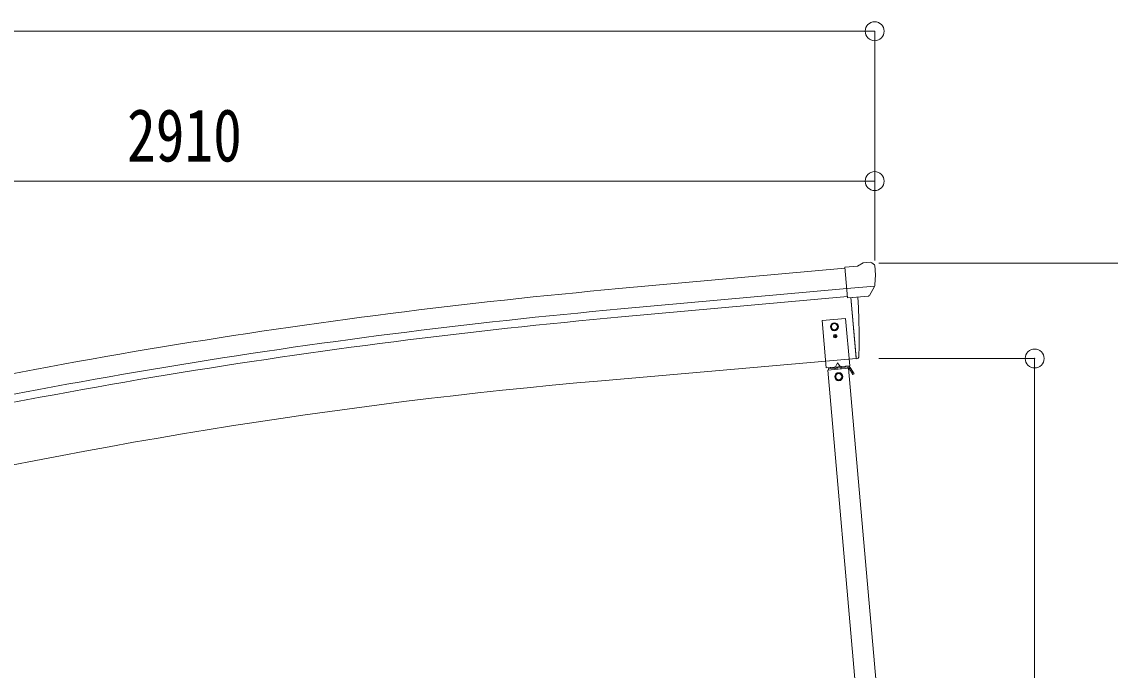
# Model space of a CAD drawing. Units: millimetres at full size, sheet at 1:40. Extents: x -11181 to 11305, y -7804 to 7716.
# Drawn here: x 6443 to 8742, y 1735 to 3105 of the extents above; entities that cross this region are included whole.
import ezdxf
from ezdxf.enums import TextEntityAlignment as Align

# ---------------------------------------------------------------- set-up
doc = ezdxf.new("R2010")
doc.units = ezdxf.units.MM
doc.header["$LTSCALE"] = 40
doc.header["$PDMODE"] = 32
doc.header["$PDSIZE"] = 40
for name, color, linetype, lineweight in [('0-0_0', 7, 'Continuous', 9), ('0-1_本体', 4, 'Continuous', 9), ('0-2_部品', 7, 'Continuous', 9), ('0-A_寸法', 6, 'Continuous', 9), ('1-1_GLASS', 4, 'Continuous', 9), ('1-2_GLASS_SEAL', 4, 'Continuous', 9)]:
    doc.layers.add(name, color=color, linetype=linetype, lineweight=lineweight)
doc.styles.add('ＭＳ ゴシック', font='')
doc.styles.get('ＭＳ ゴシック').set_extended_font_data('MS Gothic')

msp = doc.modelspace()

# ---------------------------------------------------------------- linework, layer by layer
at = {"layer": '0-0_0', "color": 6}
msp.add_line((8581.98, 2393.35), (8581.98, -863.75), dxfattribs=at)
at = {"layer": '0-1_本体'}
for p, q in [((7704.08, 2540.88), (8181.41, 2583.92)), ((7707.95, 2497.89), (8185.12, 2540.92)), ((7709.46, 2481.12), (8186.64, 2524.15)), ((8193.86, 2521.94), (8205.11, 2393.34)), ((8205.11, 2393.34), (7667.16, 2346.28))]:
    msp.add_line(p, q, dxfattribs=at)
for centre, radius, start, end in [((8880.13, -10513.15), 13106.9, 95.14794, 103.64794), ((8880.13, -10513.15), 13063.74, 95.14794, 103.64794), ((8880.13, -10513.15), 13046.9, 95.14794, 103.64794), ((8645.77, -8916.37), 11305.08, 94.96591, 103.47643)]:
    msp.add_arc(centre, radius, start, end, dxfattribs=at)
at = {"layer": '0-2_部品'}
for p, q in [((8207.79, 2588.32), (8181.23, 2585.99)), ((8186.88, 2521.33), (8181.23, 2585.99)), ((8207.79, 2588.32), (8219.51, 2595.08)), ((8234.42, 2596.67), (8220.75, 2595.47)), ((8243.55, 2590.91), (8238.07, 2595.52)), ((8244.61, 2588.87), (8244.73, 2587.53)), ((8244.09, 2546.03), (8185.17, 2540.87)), ((8232.84, 2526.54), (8243.77, 2545.48)), ((8196.85, 2522.2), (8186.88, 2521.33)), ((8204.91, 2395.61), (8193.86, 2521.94)), ((8230.45, 2525.14), (8222.75, 2524.47)), ((8205.15, 2392.84), (8204.91, 2395.61)), ((8207.76, 2393.23), (8205.15, 2392.84))]:
    msp.add_line(p, q, dxfattribs=at)
for points in [[(8244.16, 2546.66), (8243.88, 2545.67), (8243.77, 2545.48)], [(8196.85, 2522.2), (8197.12, 2522.13), (8222.49, 2524.35), (8222.75, 2524.47)], [(8210.31, 2396.07), (8211.14, 2421.69), (8211.34, 2448.19), (8210.87, 2474.68), (8209.73, 2501.15), (8208.22, 2523.11)]]:
    msp.add_lwpolyline(points, dxfattribs=at)
msp.add_circle((8159.08, 2460.48), 6.5, dxfattribs=at)
for centre, radius, start, end in [((8221.01, 2592.48), 3, 95, 120), ((8234.85, 2591.69), 5, 50.00648, 94.99352), ((8043.1, 2569.89), 202.4, 353.4085, 5), ((8207.32, 2396.2), 3, 278.50322, 357.46219)]:
    msp.add_arc(centre, radius, start, end, dxfattribs=at)
for centre, major_axis, ratio, start_param, end_param in [((8248.94, 2592.92), (-15.35, 3.44), 0.101033, 5.9751426, 5.9753737), ((8241.62, 2588.62), (2.71, -1.31), 0.997474, 0.5366567, 1.3225652), ((8230.18, 2528.14), (1.62, -2.54), 0.997631, 5.8041905, 5.8929484), ((8230.11, 2528.24), (-3.5, 2.17), 0.650902, 2.1145521, 2.1873627), ((8230.24, 2528.05), (1.62, -2.54), 0.997631, 5.965759, 6.7621801)]:
    msp.add_ellipse(centre, major_axis=major_axis, ratio=ratio, start_param=start_param, end_param=end_param, dxfattribs=at)
at = {"layer": '0-A_寸法'}
for p, q in [((5245.08, 3084.61), (8244.08, 3084.61)), ((5334.08, 2767.99), (8244.08, 2767.99)), ((9050.99, 2594.65), (8253.15, 2594.65)), ((8581.98, 2393.35), (8253.15, 2393.35))]:
    msp.add_line(p, q, dxfattribs=at)
msp.add_lwpolyline([(8244.08, 3084.61), (8244.08, 2767.99), (8244.08, 2600.43)], dxfattribs=at)
for p in [(8244.08, 3084.61), (8244.08, 2767.99), (8581.98, 2393.35)]:
    msp.add_point(p, dxfattribs=at)
at = {"layer": '1-1_GLASS'}
for p, q in [((8182.68, 2477.61), (8132.87, 2473.25)), ((8132.87, 2473.25), (8141.58, 2373.63)), ((8159.08, 2467.99), (8152.58, 2464.24)), ((8152.58, 2464.24), (8152.58, 2456.73)), ((8165.58, 2464.24), (8159.08, 2467.99)), ((8165.58, 2456.73), (8165.58, 2464.24)), ((8191.39, 2377.99), (8182.68, 2477.61)), ((8152.58, 2456.73), (8159.08, 2452.98)), ((8158.78, 2441.01), (8158.77, 2440.19)), ((8158.77, 2440.19), (8159.59, 2440.17)), ((8159.6, 2440.99), (8158.78, 2441.01)), ((8159.08, 2452.98), (8165.58, 2456.73)), ((8160.39, 2439.34), (8160.38, 2438.52)), ((8160.38, 2438.52), (8161.2, 2438.5)), ((8160.45, 2442.62), (8160.44, 2441.8)), ((8161.27, 2442.6), (8160.45, 2442.62)), ((8161.2, 2438.5), (8161.21, 2439.32)), ((8161.26, 2441.78), (8161.27, 2442.6)), ((8162.05, 2440.13), (8162.87, 2440.11)), ((8162.88, 2440.93), (8162.06, 2440.95)), ((8162.87, 2440.11), (8162.88, 2440.93)), ((8141.58, 2373.63), (8191.39, 2377.99)), ((8188.84, 2372.74), (8145.01, 2368.91)), ((8189.76, 2375.84), (8146.24, 2372.03)), ((8146.5, 2369.04), (8146.24, 2372.03)), ((8151.55, 2374.5), (8181.43, 2377.11)), ((8151.72, 2372.51), (8151.55, 2374.5)), ((8181.61, 2375.12), (8151.72, 2372.51)), ((8160.95, 2370.3), (8160.69, 2373.29)), ((8160.9, 2370.8), (8172.86, 2371.85)), ((8165.75, 2384.24), (8161.62, 2375.38)), ((8165.75, 2384.24), (8171.36, 2376.23)), ((8172.9, 2371.35), (8172.64, 2374.34)), ((8181.43, 2377.11), (8181.61, 2375.12)), ((8187.35, 2372.61), (8187.09, 2375.6)), ((8187.3, 2373.11), (8189.97, 2373.34)), ((8198.29, 2359.52), (8190.45, 2373.1)), ((8200.46, 2360.77), (8192.62, 2374.35)), ((8168.32, 2362.39), (8161.82, 2358.64)), ((8161.82, 2358.64), (8161.82, 2351.13)), ((8161.82, 2351.13), (8168.32, 2347.38)), ((8174.82, 2358.64), (8168.32, 2362.39)), ((8168.32, 2347.38), (8174.82, 2351.13)), ((8174.82, 2351.13), (8174.82, 2358.64)), ((8195.79, 2363.85), (8197.96, 2365.1)), ((8200.46, 2360.77), (8198.29, 2359.52))]:
    msp.add_line(p, q, dxfattribs=at)
for centre, radius in [((8159.08, 2460.48), 8.5), ((8159.08, 2460.48), 7.7), ((8160.82, 2440.56), 3.75), ((8168.32, 2354.89), 8.5), ((8168.32, 2354.89), 7.7), ((8168.32, 2354.89), 6.5)]:
    msp.add_circle(centre, radius, dxfattribs=at)
for centre, radius, start, end in [((8159.57, 2439.35), 0.82, 359, 89), ((8159.62, 2441.81), 0.82, 269, 359), ((8162.03, 2439.31), 0.82, 89, 179), ((8162.08, 2441.77), 0.82, 179, 269), ((8190.02, 2372.85), 3, 30, 95), ((8190.02, 2372.85), 0.5, 30, 95)]:
    msp.add_arc(centre, radius, start, end, dxfattribs=at)
at = {"layer": '1-2_GLASS_SEAL'}
for p, q in [((8145.01, 2368.91), (8284.82, 771.84)), ((8188.85, 2372.74), (8328.67, 775.49))]:
    msp.add_line(p, q, dxfattribs=at)

# ---------------------------------------------------------------- texts
at = {"layer": '0-A_寸法', "color": 7, "style": 'ＭＳ ゴシック', "width": 0.8}
msp.add_text('2910', height=111.4, dxfattribs=at).set_placement((6665.08, 2775.99), align=Align.BOTTOM_LEFT)

doc.saveas('drawing.dxf')
